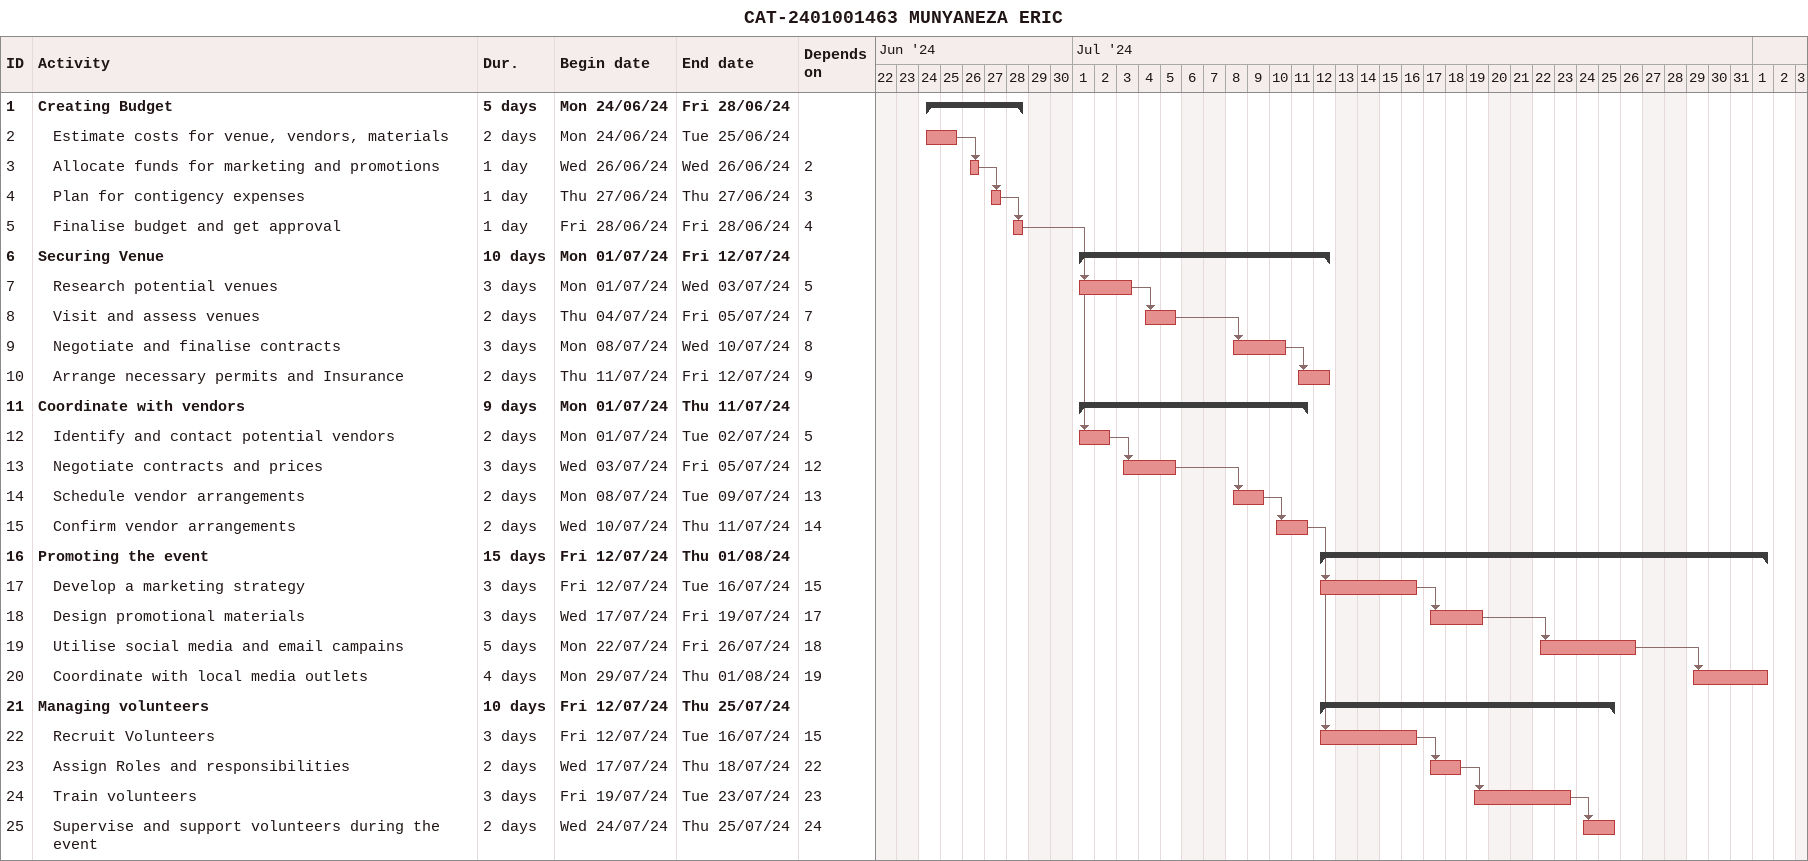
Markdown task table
CAT-2401001463 MUNYANEZA ERIC

| ID | Level | Task | Duration | Start | Finish | Predecessors |
|---|---|---|---|---|---|---|
| 1 | 1 | **Creating Budget** | 5d | 2024-06-24 | 2024-06-28 |  |
| 2 | 2 | Estimate costs for venue, vendors, materials | 2d | 2024-06-24 | 2024-06-25 |  |
| 3 | 2 | Allocate funds for marketing and promotions | 1d | 2024-06-26 | 2024-06-26 | 2 |
| 4 | 2 | Plan for contigency expenses | 1d | 2024-06-27 | 2024-06-27 | 3 |
| 5 | 2 | Finalise budget and get approval | 1d | 2024-06-28 | 2024-06-28 | 4 |
| 6 | 1 | **Securing Venue** | 10d | 2024-07-01 | 2024-07-12 |  |
| 7 | 2 | Research potential venues | 3d | 2024-07-01 | 2024-07-03 | 5 |
| 8 | 2 | Visit and assess venues | 2d | 2024-07-04 | 2024-07-05 | 7 |
| 9 | 2 | Negotiate and finalise contracts | 3d | 2024-07-08 | 2024-07-10 | 8 |
| 10 | 2 | Arrange necessary permits and Insurance | 2d | 2024-07-11 | 2024-07-12 | 9 |
| 11 | 1 | **Coordinate with vendors** | 9d | 2024-07-01 | 2024-07-11 |  |
| 12 | 2 | Identify and contact potential vendors | 2d | 2024-07-01 | 2024-07-02 | 5 |
| 13 | 2 | Negotiate contracts and prices | 3d | 2024-07-03 | 2024-07-05 | 12 |
| 14 | 2 | Schedule vendor arrangements | 2d | 2024-07-08 | 2024-07-09 | 13 |
| 15 | 2 | Confirm vendor arrangements | 2d | 2024-07-10 | 2024-07-11 | 14 |
| 16 | 1 | **Promoting the event** | 15d | 2024-07-12 | 2024-08-01 |  |
| 17 | 2 | Develop a marketing strategy | 3d | 2024-07-12 | 2024-07-16 | 15 |
| 18 | 2 | Design promotional materials | 3d | 2024-07-17 | 2024-07-19 | 17 |
| 19 | 2 | Utilise social media and email campains | 5d | 2024-07-22 | 2024-07-26 | 18 |
| 20 | 2 | Coordinate with local media outlets | 4d | 2024-07-29 | 2024-08-01 | 19 |
| 21 | 1 | **Managing volunteers** | 10d | 2024-07-12 | 2024-07-25 |  |
| 22 | 2 | Recruit Volunteers | 3d | 2024-07-12 | 2024-07-16 | 15 |
| 23 | 2 | Assign Roles and responsibilities | 2d | 2024-07-17 | 2024-07-18 | 22 |
| 24 | 2 | Train volunteers | 3d | 2024-07-19 | 2024-07-23 | 23 |
| 25 | 2 | Supervise and support volunteers during the event | 2d | 2024-07-24 | 2024-07-25 | 24 |
